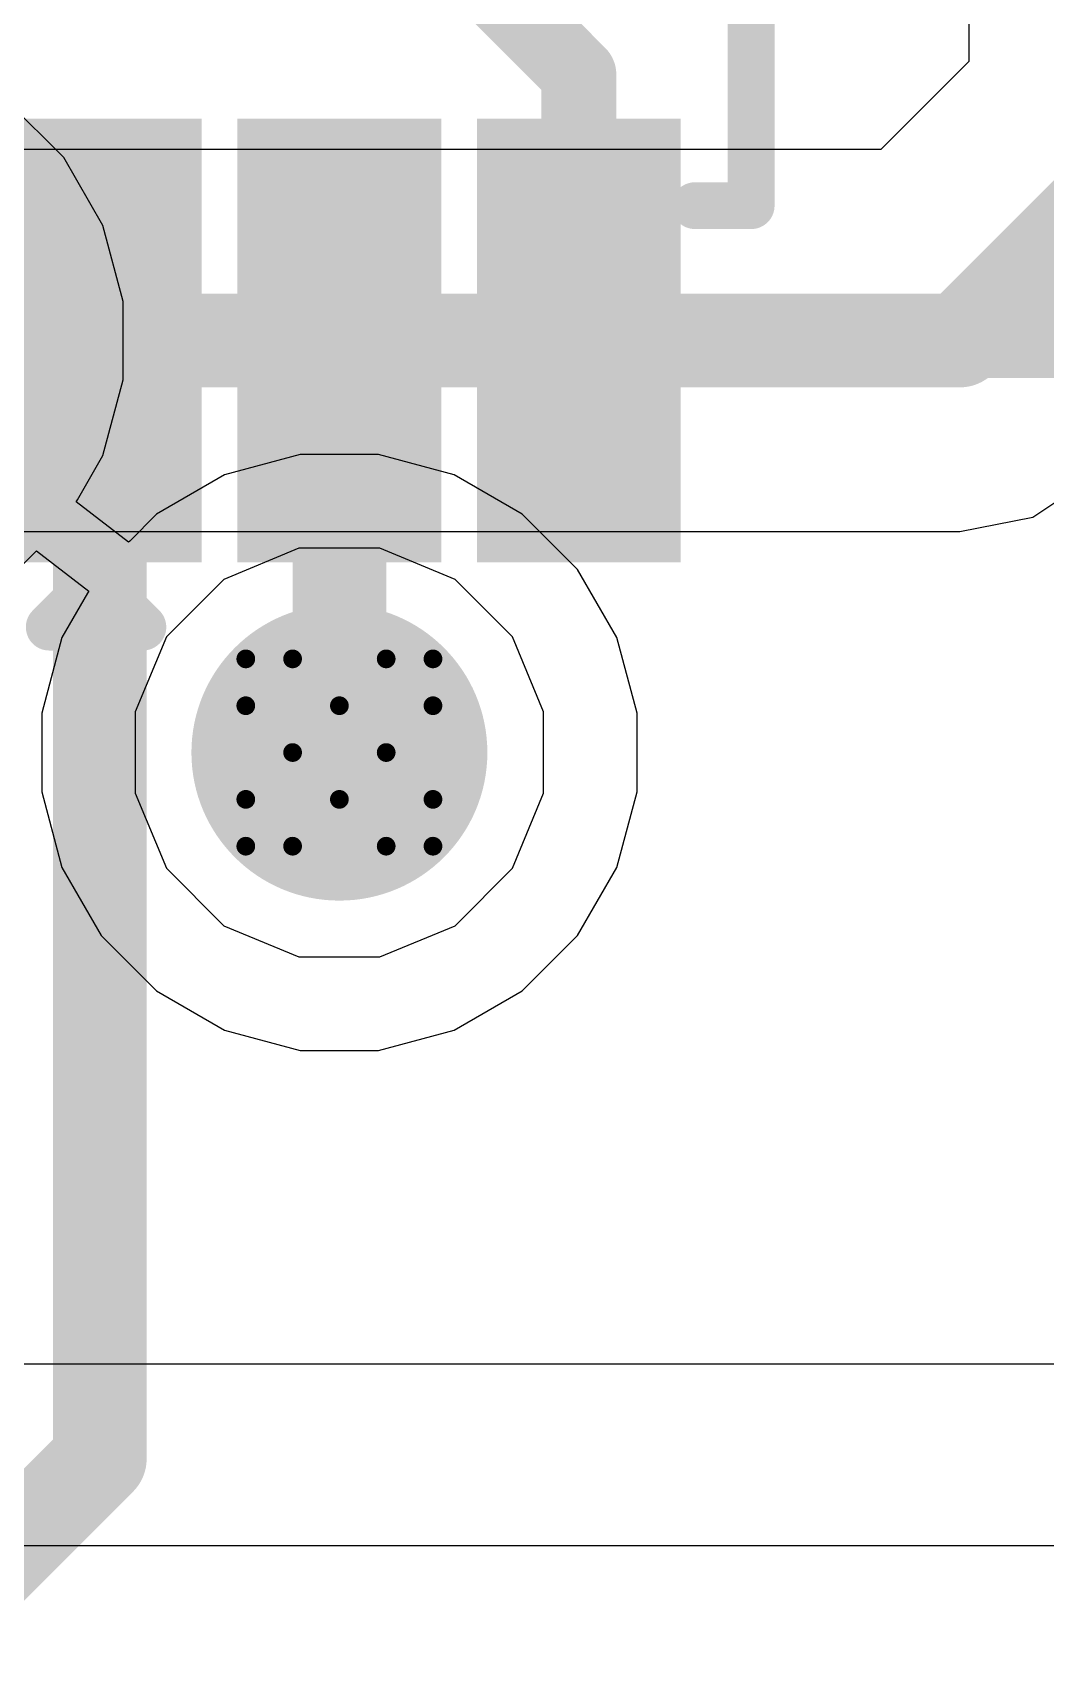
# Model space of a CAD drawing. Header units: inches. Extents: x 0 to 5379, y 0 to 5429.
# Drawn here: x 223.677 to 226.427, y 113.325 to 117.719 of the extents above; entities that cross this region are included whole.
import ezdxf

# ---------------------------------------------------------------- set-up
doc = ezdxf.new("R2010")
doc.units = ezdxf.units.IN
for name, color, linetype in [('Bottom Layer', 5, 'Continuous'), ('Bottom Solder', 6, 'Continuous'), ('Drill Drawing', 1, 'Continuous'), ('GND01', 16, 'Continuous'), ('GND02', 76, 'Continuous'), ('PWR', 156, 'Continuous'), ('SIG 01', 90, 'Continuous'), ('Top Layer', 1, 'Continuous'), ('Top Overlay', 2, 'Continuous'), ('Top Paste', 8, 'Continuous'), ('Top Solder', 216, 'Continuous'), ('Via Holes', 16, 'Continuous')]:
    doc.layers.add(name, color=color, linetype=linetype)

# ---------------------------------------------------------------- blocks, each defined once
blk = doc.blocks.new('SOT_323_5_874')
at = {"layer": 'Top Layer'}
for points in [[(-1.45, 0.825), (-0.45, 0.825), (-0.45, 0.475), (-1.45, 0.475)], [(0.45, 0.825), (1.45, 0.825), (1.45, 0.475), (0.45, 0.475)], [(-1.45, 0.175), (-0.45, 0.175), (-0.45, -0.175), (-1.45, -0.175)], [(-1.45, -0.475), (-0.45, -0.475), (-0.45, -0.825), (-1.45, -0.825)], [(0.45, -0.475), (1.45, -0.475), (1.45, -0.825), (0.45, -0.825)]]:
    blk.add_hatch(color=1, dxfattribs=at).paths.add_polyline_path(points)
at = {"layer": 'Top Paste'}
for points in [[(-1.45, 0.825), (-0.45, 0.825), (-0.45, 0.475), (-1.45, 0.475)], [(0.45, 0.825), (1.45, 0.825), (1.45, 0.475), (0.45, 0.475)], [(-1.45, 0.175), (-0.45, 0.175), (-0.45, -0.175), (-1.45, -0.175)], [(-1.45, -0.475), (-0.45, -0.475), (-0.45, -0.825), (-1.45, -0.825)], [(0.45, -0.475), (1.45, -0.475), (1.45, -0.825), (0.45, -0.825)]]:
    blk.add_hatch(color=8, dxfattribs=at).paths.add_polyline_path(points)
at = {"layer": 'Top Solder'}
for points in [[(-1.5516, 0.9266), (-0.3484, 0.9266), (-0.3484, 0.3734), (-1.5516, 0.3734)], [(0.3484, 0.9266), (1.5516, 0.9266), (1.5516, 0.3734), (0.3484, 0.3734)], [(-1.5516, 0.2766), (-0.3484, 0.2766), (-0.3484, -0.2766), (-1.5516, -0.2766)], [(-1.5516, -0.3734), (-0.3484, -0.3734), (-0.3484, -0.9266), (-1.5516, -0.9266)], [(0.3484, -0.3734), (1.5516, -0.3734), (1.5516, -0.9266), (0.3484, -0.9266)]]:
    blk.add_hatch(color=216, dxfattribs=at).paths.add_polyline_path(points)
at = {"layer": 'Top Overlay'}
for points in [[(-0.5842, 1.1176, 0.127, 0.127, 0), (0.508, 1.1176, 0.127, 0.127, 0)], [(-0.5842, 1.1176, 0.127, 0.127, 0), (-0.5842, 0.9652, 0.127, 0.127, 0)], [(0.508, 1.1176, 0.127, 0.127, 0), (0.508, 0.9652, 0.127, 0.127, 0)], [(-1.7272, 0.7874, 0.127, 0.127, 0), (-1.7272, 0.5334, 0.127, 0.127, 0)], [(-1.7272, 0.7874, 0.127, 0.127, 0), (-1.6002, 0.6604, 0.127, 0.127, 0)], [(-1.6002, 0.6604, 0.127, 0.127, 0), (-1.7272, 0.5334, 0.127, 0.127, 0)], [(-0.5842, -0.9652, 0.127, 0.127, 0), (-0.5842, -1.1176, 0.127, 0.127, 0)], [(0.508, -0.9652, 0.127, 0.127, 0), (0.508, -1.1176, 0.127, 0.127, 0)], [(-0.5842, -1.1176, 0.127, 0.127, 0), (0.508, -1.1176, 0.127, 0.127, 0)]]:
    blk.add_lwpolyline(points, format="xyseb", dxfattribs=at)
for points in [[(-0.6159, 1.1176, 0.0635, 0.0635, 1), (-0.5524, 1.1176, 0.0635, 0.0635, 1)], [(-0.6159, 1.1176, 0.0635, 0.0635, 1), (-0.5524, 1.1176, 0.0635, 0.0635, 1)], [(0.4763, 1.1176, 0.0635, 0.0635, 1), (0.5398, 1.1176, 0.0635, 0.0635, 1)], [(0.4763, 1.1176, 0.0635, 0.0635, 1), (0.5398, 1.1176, 0.0635, 0.0635, 1)], [(-0.6159, 0.9652, 0.0635, 0.0635, 1), (-0.5524, 0.9652, 0.0635, 0.0635, 1)], [(0.4763, 0.9652, 0.0635, 0.0635, 1), (0.5398, 0.9652, 0.0635, 0.0635, 1)], [(-1.759, 0.7874, 0.0635, 0.0635, 1), (-1.6954, 0.7874, 0.0635, 0.0635, 1)], [(-1.759, 0.7874, 0.0635, 0.0635, 1), (-1.6954, 0.7874, 0.0635, 0.0635, 1)], [(-1.632, 0.6604, 0.0635, 0.0635, 1), (-1.5684, 0.6604, 0.0635, 0.0635, 1)], [(-1.632, 0.6604, 0.0635, 0.0635, 1), (-1.5684, 0.6604, 0.0635, 0.0635, 1)], [(-1.759, 0.5334, 0.0635, 0.0635, 1), (-1.6954, 0.5334, 0.0635, 0.0635, 1)], [(-1.759, 0.5334, 0.0635, 0.0635, 1), (-1.6954, 0.5334, 0.0635, 0.0635, 1)], [(-0.6159, -0.9652, 0.0635, 0.0635, 1), (-0.5524, -0.9652, 0.0635, 0.0635, 1)], [(0.4763, -0.9652, 0.0635, 0.0635, 1), (0.5398, -0.9652, 0.0635, 0.0635, 1)], [(-0.6159, -1.1176, 0.0635, 0.0635, 1), (-0.5524, -1.1176, 0.0635, 0.0635, 1)], [(-0.6159, -1.1176, 0.0635, 0.0635, 1), (-0.5524, -1.1176, 0.0635, 0.0635, 1)], [(0.4763, -1.1176, 0.0635, 0.0635, 1), (0.5398, -1.1176, 0.0635, 0.0635, 1)], [(0.4763, -1.1176, 0.0635, 0.0635, 1), (0.5398, -1.1176, 0.0635, 0.0635, 1)]]:
    blk.add_lwpolyline(points, format="xyseb", close=True, dxfattribs=at)

msp = doc.modelspace()

# ---------------------------------------------------------------- hatches: boundary and pattern name
at = {"layer": 'Bottom Layer'}
h = msp.add_hatch(color=5, dxfattribs=at)
edge = h.paths.add_edge_path()
edge.add_arc((224.5103, 115.7659), 0.3, 0, 360)
at = {"layer": 'Bottom Solder'}
h = msp.add_hatch(color=6, dxfattribs=at)
edge = h.paths.add_edge_path()
edge.add_arc((224.5103, 115.7659), 0.4016, 0, 360)
at = {"layer": 'GND01'}
h = msp.add_hatch(color=16, dxfattribs=at)
edge = h.paths.add_edge_path()
edge.add_arc((224.5103, 115.7659), 0.3, 0, 360)
at = {"layer": 'GND02'}
h = msp.add_hatch(color=76, dxfattribs=at)
edge = h.paths.add_edge_path()
edge.add_arc((224.5103, 115.7659), 0.3, 0, 360)
at = {"layer": 'PWR'}
h = msp.add_hatch(color=156, dxfattribs=at)
edge = h.paths.add_edge_path()
edge.add_arc((224.5103, 115.7659), 0.3, 0, 360)
at = {"layer": 'SIG 01'}
h = msp.add_hatch(color=90, dxfattribs=at)
edge = h.paths.add_edge_path()
edge.add_arc((224.5103, 115.7659), 0.3, 0, 360)
at = {"layer": 'Top Layer'}
h = msp.add_hatch(color=1, dxfattribs=at)
edge = h.paths.add_edge_path()
edge.add_arc((224.5103, 115.7659), 0.3, 0, 360)
at = {"layer": 'Top Solder'}
h = msp.add_hatch(color=216, dxfattribs=at)
edge = h.paths.add_edge_path()
edge.add_arc((224.5103, 115.7659), 0.4016, 0, 360)
at = {"layer": 'Via Holes'}
h = msp.add_hatch(color=7, dxfattribs=at)
edge = h.paths.add_edge_path()
edge.add_arc((224.5103, 115.7659), 0.15, 0, 360)

# ---------------------------------------------------------------- linework, layer by layer
at = {"layer": 'Bottom Layer'}
for p, q in [((223.7621, 117.3794), (223.6117, 117.5298)), ((223.8685, 117.1951), (223.7621, 117.3794)), ((223.9235, 116.9896), (223.8685, 117.1951)), ((223.9235, 116.7769), (223.9235, 116.9896)), ((223.8685, 116.5714), (223.9235, 116.7769)), ((223.7992, 116.4514), (223.8685, 116.5714)), ((224.4039, 116.5739), (224.1984, 116.5188)), ((224.6167, 116.5739), (224.4039, 116.5739)), ((224.8222, 116.5188), (224.6167, 116.5739)), ((224.1984, 116.5188), (224.0142, 116.4125)), ((225.0064, 116.4125), (224.8222, 116.5188)), ((223.7958, 116.4455), (223.7992, 116.4514)), ((223.9381, 116.3364), (223.7958, 116.4455)), ((224.0142, 116.4125), (223.9413, 116.3395)), ((225.1569, 116.262), (225.0064, 116.4125)), ((223.9413, 116.3395), (223.9381, 116.3364)), ((223.6117, 116.2367), (223.6846, 116.3096)), ((223.6846, 116.3096), (223.6878, 116.3128)), ((223.6878, 116.3128), (223.83, 116.2036)), ((225.2633, 116.0778), (225.1569, 116.262)), ((223.8267, 116.1978), (223.7574, 116.0778)), ((223.83, 116.2036), (223.8267, 116.1978)), ((223.7574, 116.0778), (223.7023, 115.8723)), ((225.3183, 115.8723), (225.2633, 116.0778)), ((223.7023, 115.8723), (223.7023, 115.6595)), ((225.3183, 115.6595), (225.3183, 115.8723)), ((223.7023, 115.6595), (223.7574, 115.454)), ((225.2633, 115.454), (225.3183, 115.6595)), ((223.7574, 115.454), (223.8638, 115.2698)), ((225.1569, 115.2698), (225.2633, 115.454)), ((223.8638, 115.2698), (224.0142, 115.1193)), ((225.0064, 115.1193), (225.1569, 115.2698)), ((224.0142, 115.1193), (224.1984, 115.013)), ((224.8222, 115.013), (225.0064, 115.1193)), ((224.1984, 115.013), (224.4039, 114.9579)), ((224.6167, 114.9579), (224.8222, 115.013)), ((224.4039, 114.9579), (224.6167, 114.9579))]:
    msp.add_line(p, q, dxfattribs=at)
at = {"layer": 'Drill Drawing'}
for points in [[(224.2563, 115.8929, 0.0508, 0.0508, 0), (224.2563, 116.0199, 0.0508, 0.0508, 0)], [(224.2563, 116.0199, 0.0508, 0.0508, 0), (224.3833, 116.0199, 0.0508, 0.0508, 0)], [(224.3833, 116.0199, 0.0508, 0.0508, 0), (224.5103, 115.8929, 0.0508, 0.0508, 0)], [(224.5103, 115.8929, 0.0508, 0.0508, 0), (224.6373, 116.0199, 0.0508, 0.0508, 0)], [(224.6373, 116.0199, 0.0508, 0.0508, 0), (224.7643, 116.0199, 0.0508, 0.0508, 0)], [(224.7643, 115.8929, 0.0508, 0.0508, 0), (224.7643, 116.0199, 0.0508, 0.0508, 0)], [(224.2563, 115.8929, 0.0508, 0.0508, 0), (224.3833, 115.7659, 0.0508, 0.0508, 0)], [(224.6373, 115.7659, 0.0508, 0.0508, 0), (224.7643, 115.8929, 0.0508, 0.0508, 0)], [(224.2563, 115.6389, 0.0508, 0.0508, 0), (224.3833, 115.7659, 0.0508, 0.0508, 0)], [(224.6373, 115.7659, 0.0508, 0.0508, 0), (224.7643, 115.6389, 0.0508, 0.0508, 0)], [(224.2563, 115.5119, 0.0508, 0.0508, 0), (224.2563, 115.6389, 0.0508, 0.0508, 0)], [(224.3833, 115.5119, 0.0508, 0.0508, 0), (224.5103, 115.6389, 0.0508, 0.0508, 0)], [(224.5103, 115.6389, 0.0508, 0.0508, 0), (224.6373, 115.5119, 0.0508, 0.0508, 0)], [(224.7643, 115.5119, 0.0508, 0.0508, 0), (224.7643, 115.6389, 0.0508, 0.0508, 0)], [(224.2563, 115.5119, 0.0508, 0.0508, 0), (224.3833, 115.5119, 0.0508, 0.0508, 0)], [(224.6373, 115.5119, 0.0508, 0.0508, 0), (224.7643, 115.5119, 0.0508, 0.0508, 0)]]:
    msp.add_lwpolyline(points, format="xyseb", dxfattribs=at)
for points in [[(224.2436, 116.0199, 0.0254, 0.0254, 1), (224.269, 116.0199, 0.0254, 0.0254, 1)], [(224.2436, 116.0199, 0.0254, 0.0254, 1), (224.269, 116.0199, 0.0254, 0.0254, 1)], [(224.3706, 116.0199, 0.0254, 0.0254, 1), (224.396, 116.0199, 0.0254, 0.0254, 1)], [(224.3706, 116.0199, 0.0254, 0.0254, 1), (224.396, 116.0199, 0.0254, 0.0254, 1)], [(224.6246, 116.0199, 0.0254, 0.0254, 1), (224.65, 116.0199, 0.0254, 0.0254, 1)], [(224.6246, 116.0199, 0.0254, 0.0254, 1), (224.65, 116.0199, 0.0254, 0.0254, 1)], [(224.7516, 116.0199, 0.0254, 0.0254, 1), (224.777, 116.0199, 0.0254, 0.0254, 1)], [(224.7516, 116.0199, 0.0254, 0.0254, 1), (224.777, 116.0199, 0.0254, 0.0254, 1)], [(224.2436, 115.8929, 0.0254, 0.0254, 1), (224.269, 115.8929, 0.0254, 0.0254, 1)], [(224.2436, 115.8929, 0.0254, 0.0254, 1), (224.269, 115.8929, 0.0254, 0.0254, 1)], [(224.4976, 115.8929, 0.0254, 0.0254, 1), (224.523, 115.8929, 0.0254, 0.0254, 1)], [(224.4976, 115.8929, 0.0254, 0.0254, 1), (224.523, 115.8929, 0.0254, 0.0254, 1)], [(224.7516, 115.8929, 0.0254, 0.0254, 1), (224.777, 115.8929, 0.0254, 0.0254, 1)], [(224.7516, 115.8929, 0.0254, 0.0254, 1), (224.777, 115.8929, 0.0254, 0.0254, 1)], [(224.3706, 115.7659, 0.0254, 0.0254, 1), (224.396, 115.7659, 0.0254, 0.0254, 1)], [(224.3706, 115.7659, 0.0254, 0.0254, 1), (224.396, 115.7659, 0.0254, 0.0254, 1)], [(224.6246, 115.7659, 0.0254, 0.0254, 1), (224.65, 115.7659, 0.0254, 0.0254, 1)], [(224.6246, 115.7659, 0.0254, 0.0254, 1), (224.65, 115.7659, 0.0254, 0.0254, 1)], [(224.2436, 115.6389, 0.0254, 0.0254, 1), (224.269, 115.6389, 0.0254, 0.0254, 1)], [(224.2436, 115.6389, 0.0254, 0.0254, 1), (224.269, 115.6389, 0.0254, 0.0254, 1)], [(224.4976, 115.6389, 0.0254, 0.0254, 1), (224.523, 115.6389, 0.0254, 0.0254, 1)], [(224.4976, 115.6389, 0.0254, 0.0254, 1), (224.523, 115.6389, 0.0254, 0.0254, 1)], [(224.7516, 115.6389, 0.0254, 0.0254, 1), (224.777, 115.6389, 0.0254, 0.0254, 1)], [(224.7516, 115.6389, 0.0254, 0.0254, 1), (224.777, 115.6389, 0.0254, 0.0254, 1)], [(224.2436, 115.5119, 0.0254, 0.0254, 1), (224.269, 115.5119, 0.0254, 0.0254, 1)], [(224.2436, 115.5119, 0.0254, 0.0254, 1), (224.269, 115.5119, 0.0254, 0.0254, 1)], [(224.3706, 115.5119, 0.0254, 0.0254, 1), (224.396, 115.5119, 0.0254, 0.0254, 1)], [(224.3706, 115.5119, 0.0254, 0.0254, 1), (224.396, 115.5119, 0.0254, 0.0254, 1)], [(224.6246, 115.5119, 0.0254, 0.0254, 1), (224.65, 115.5119, 0.0254, 0.0254, 1)], [(224.6246, 115.5119, 0.0254, 0.0254, 1), (224.65, 115.5119, 0.0254, 0.0254, 1)], [(224.7516, 115.5119, 0.0254, 0.0254, 1), (224.777, 115.5119, 0.0254, 0.0254, 1)], [(224.7516, 115.5119, 0.0254, 0.0254, 1), (224.777, 115.5119, 0.0254, 0.0254, 1)]]:
    msp.add_lwpolyline(points, format="xyseb", close=True, dxfattribs=at)
at = {"layer": 'PWR'}
for p, q in [((224.4001, 116.3199), (224.1965, 116.2356)), ((224.6205, 116.3199), (224.4001, 116.3199)), ((224.8241, 116.2356), (224.6205, 116.3199)), ((224.1965, 116.2356), (224.0407, 116.0797)), ((224.98, 116.0797), (224.8241, 116.2356)), ((224.0407, 116.0797), (223.9563, 115.8761)), ((225.0643, 115.8761), (224.98, 116.0797)), ((223.9563, 115.8761), (223.9563, 115.6557)), ((225.0643, 115.6557), (225.0643, 115.8761)), ((223.9563, 115.6557), (224.0407, 115.4521)), ((224.98, 115.4521), (225.0643, 115.6557)), ((224.0407, 115.4521), (224.1965, 115.2962)), ((224.8241, 115.2962), (224.98, 115.4521)), ((224.1965, 115.2962), (224.4001, 115.2119)), ((224.6205, 115.2119), (224.8241, 115.2962)), ((224.4001, 115.2119), (224.6205, 115.2119)), ((226.7856, 114.1074), (220.8118, 114.1074))]:
    msp.add_line(p, q, dxfattribs=at)
at = {"layer": 'SIG 01'}
for p, q in [((226.219, 123.1777), (226.219, 117.6404)), ((226.219, 117.6404), (225.9798, 117.4012)), ((225.9798, 117.4012), (223.5607, 117.4012)), ((226.3925, 116.4047), (226.5606, 116.517)), ((226.1943, 116.3653), (226.3925, 116.4047)), ((223.5607, 116.3653), (226.1943, 116.3653)), ((226.4638, 113.6146), (220.6022, 113.6146))]:
    msp.add_line(p, q, dxfattribs=at)
for points in [[(226.1943, 116.8833, 0.254, 0.254, 0), (226.7369, 117.4258, 0.254, 0.254, 0)], [(223.1155, 116.8833, 0.254, 0.254, 0), (226.1943, 116.8833, 0.254, 0.254, 0)]]:
    msp.add_lwpolyline(points, format="xyseb", dxfattribs=at)
msp.add_lwpolyline([(226.1308, 116.8833, 0.127, 0.127, 1), (226.2578, 116.8833, 0.127, 0.127, 1)], format="xyseb", close=True, dxfattribs=at)
msp.add_lwpolyline([(226.1308, 116.8833, 0.127, 0.127, 1), (226.2578, 116.8833, 0.127, 0.127, 1)], format="xyseb", close=True, dxfattribs=at)
at = {"layer": 'Top Layer'}
for points in [[(224.9319, 117.8333, 0.2032, 0.2032, 0), (225.1603, 117.6048, 0.2032, 0.2032, 0)], [(225.1603, 116.8833, 0.2032, 0.2032, 0), (225.1603, 117.6048, 0.2032, 0.2032, 0)], [(223.1155, 116.8833, 0.254, 0.254, 0), (223.8603, 116.8833, 0.254, 0.254, 0)], [(223.8603, 113.8507, 0.254, 0.254, 0), (223.8603, 116.8833, 0.254, 0.254, 0)], [(224.5103, 115.7659, 0.254, 0.254, 0), (224.5103, 116.8833, 0.254, 0.254, 0)], [(225.1603, 116.8833, 0.2032, 0.2032, 0), (226.5631, 116.8833, 0.2032, 0.2032, 0)], [(223.4614, 113.4518, 0.254, 0.254, 0), (223.8603, 113.8507, 0.254, 0.254, 0)]]:
    msp.add_lwpolyline(points, format="xyseb", dxfattribs=at)
for points in [[(225.1095, 117.6048, 0.1016, 0.1016, 1), (225.2111, 117.6048, 0.1016, 0.1016, 1)], [(225.1095, 117.6048, 0.1016, 0.1016, 1), (225.2111, 117.6048, 0.1016, 0.1016, 1)], [(223.7968, 116.8833, 0.127, 0.127, 1), (223.9238, 116.8833, 0.127, 0.127, 1)], [(223.7968, 116.8833, 0.127, 0.127, 1), (223.9238, 116.8833, 0.127, 0.127, 1)], [(224.4468, 116.8833, 0.127, 0.127, 1), (224.5738, 116.8833, 0.127, 0.127, 1)], [(225.1095, 116.8833, 0.1016, 0.1016, 1), (225.2111, 116.8833, 0.1016, 0.1016, 1)], [(225.1095, 116.8833, 0.1016, 0.1016, 1), (225.2111, 116.8833, 0.1016, 0.1016, 1)], [(224.4468, 115.7659, 0.127, 0.127, 1), (224.5738, 115.7659, 0.127, 0.127, 1)], [(223.7968, 113.8507, 0.127, 0.127, 1), (223.9238, 113.8507, 0.127, 0.127, 1)], [(223.7968, 113.8507, 0.127, 0.127, 1), (223.9238, 113.8507, 0.127, 0.127, 1)]]:
    msp.add_lwpolyline(points, format="xyseb", close=True, dxfattribs=at)

# ---------------------------------------------------------------- block references
at = {"rotation": 90}
msp.add_blockref('SOT_323_5_874', (224.5103, 117.8333), dxfattribs=at)

doc.saveas('drawing.dxf')
